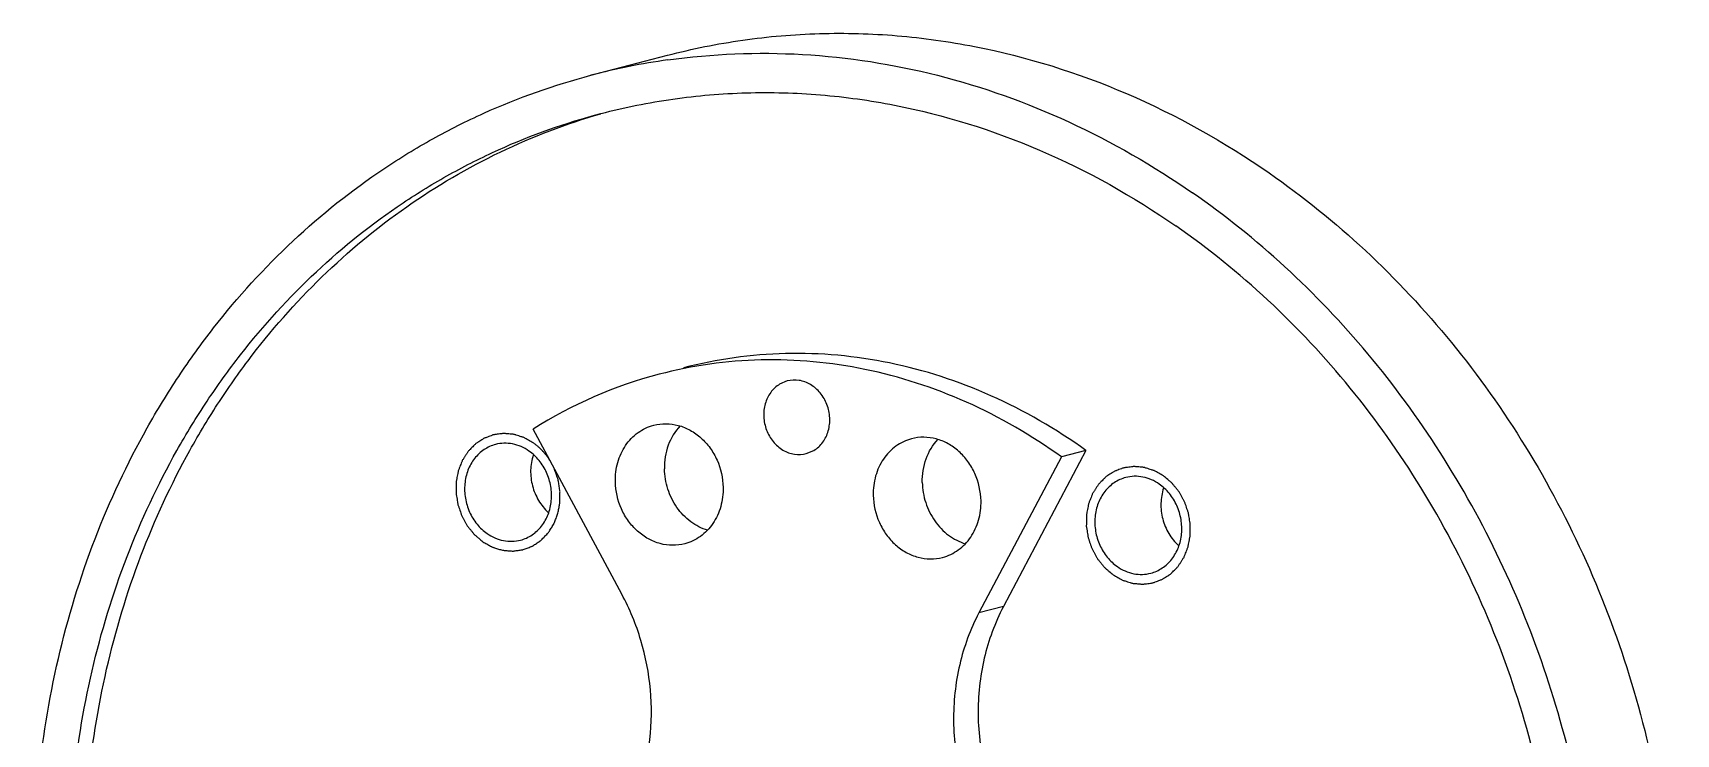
# Model space of a CAD drawing. Header units: millimetres. Extents: x 0 to 420, y 0 to 297.
# Drawn here: x 183.35 to 224.88, y 51.12 to 68.86 of the extents above; entities that cross this region are included whole.
import ezdxf

# ---------------------------------------------------------------- set-up
doc = ezdxf.new("R2010")
doc.units = ezdxf.units.MM
doc.header["$LTSCALE"] = 23.1
doc.layers.get('0').update_dxf_attribs({"linetype": 'CONTINUOUS'})
doc.layers.add('3_ALL_AXES', color=7, linetype='CONTINUOUS')
doc.layers.add('AXIS', color=7, linetype='CONTINUOUS')

msp = doc.modelspace()

# ---------------------------------------------------------------- linework, layer by layer
at = {"color": 7, "linetype": 'CONTINUOUS'}
for p, q in [((198.2335, 54.6619), (195.992, 58.8357)), ((209.9625, 58.2971), (207.8782, 54.3504)), ((209.9625, 58.2971), (209.3424, 58.1349)), ((209.3424, 58.1349), (207.258, 54.1882))]:
    msp.add_line(p, q, dxfattribs=at)
at = {"color": 9, "linetype": 'CONTINUOUS'}
msp.add_line((207.8782, 54.3504), (207.258, 54.1882), dxfattribs=at)
at = {"color": 7, "linetype": 'CONTINUOUS'}
msp.add_arc((202.0386, 49.3145), 11.279, 104.69849, 122.41803, dxfattribs=at)
for points, knots in [([(199.3849, 68.2897), (200.0113, 68.4536), (201.2861, 68.7104), (203.2336, 68.8762), (205.1994, 68.8214), (207.8303, 68.4537), (211.076, 67.4384), (213.4622, 66.1007), (214.5916, 65.3158)], [0, 0, 0, 0, 0.1216158, 0.2436126, 0.3663518, 0.4901621, 0.7416765, 1, 1, 1, 1]), ([(214.5916, 65.3158), (215.4473, 64.7211), (217.0889, 63.3924), (219.2663, 61.0598), (221.1396, 58.4168), (222.6685, 55.5204), (223.821, 52.432), (224.5729, 49.2175), (224.908, 45.945), (224.8191, 42.684), (224.3076, 39.5038), (223.3839, 36.4725), (222.28, 34.1112), (221.212, 32.363), (220.0395, 30.7329), (218.3682, 28.8955), (216.4413, 27.3597), (214.7841, 26.3456), (213.0659, 25.4809), (211.7015, 24.9975), (210.7753, 24.7552)], [0, 0, 0, 0, 0.062346, 0.125855, 0.1903556, 0.2555951, 0.3212703, 0.3870466, 0.4525822, 0.5175522, 0.5816725, 0.6447217, 0.7065614, 0.7370321, 0.7671943, 0.826602, 0.8850031, 0.9139328, 0.94272, 1, 1, 1, 1]), ([(209.9625, 58.2971), (209.2134, 58.8371), (207.6254, 59.76), (205.0384, 60.6033), (202.3833, 60.8503), (200.6355, 60.606), (199.7962, 60.3864)], [0, 0, 0, 0, 0.2588064, 0.5105951, 0.7568348, 1, 1, 1, 1]), ([(209.3424, 58.1349), (208.5933, 58.6748), (207.0055, 59.5977), (204.4186, 60.4409), (201.7638, 60.6881), (200.016, 60.4439), (199.1768, 60.2244)], [0, 0, 0, 0, 0.2588103, 0.5105953, 0.7568382, 1, 1, 1, 1]), ([(195.5244, 46.7124), (195.8812, 46.8058), (196.5789, 47.0917), (197.4863, 47.7831), (198.2128, 48.6993), (198.7211, 49.7893), (198.9873, 50.9953), (198.9992, 52.2549), (198.7575, 53.5029), (198.4331, 54.2902), (198.2335, 54.6619)], [0, 0, 0, 0, 0.1152951, 0.2324525, 0.3528602, 0.4771622, 0.6051693, 0.7359699, 0.8681268, 1, 1, 1, 1]), ([(207.258, 54.1882), (207.0409, 53.7771), (206.7118, 52.879), (206.5614, 51.442), (206.7513, 49.9862), (207.2685, 48.6112), (208.0781, 47.4101), (209.1279, 46.466), (210.3469, 45.8468), (211.2313, 45.6814), (211.666, 45.6671)], [0, 0, 0, 0, 0.1239357, 0.2516854, 0.381674, 0.5117697, 0.6398243, 0.7641703, 0.8840628, 1, 1, 1, 1]), ([(207.8782, 54.3504), (207.661, 53.9393), (207.3319, 53.0413), (207.1816, 51.6043), (207.3714, 50.1485), (207.8886, 48.7735), (208.6983, 47.5724), (209.748, 46.6283), (210.967, 46.0091), (211.8515, 45.8437), (212.2862, 45.8294)], [0, 0, 0, 0, 0.1239369, 0.2516844, 0.3816743, 0.5117698, 0.6398239, 0.7641711, 0.8840617, 1, 1, 1, 1])]:
    msp.add_open_spline(points, degree=3, knots=knots, dxfattribs=at)
at = {"color": 2, "linetype": 'CONTINUOUS'}
for points, knots in [([(195.993, 58.4929), (195.9536, 58.515), (195.8944, 58.5478), (195.8255, 58.5868), (195.7858, 58.6081), (195.757, 58.627), (195.7248, 58.6345), (195.6831, 58.6485), (195.6305, 58.6646), (195.5782, 58.6816), (195.5361, 58.694), (195.5049, 58.7065), (195.4725, 58.7069), (195.4297, 58.7117), (195.3761, 58.7161), (195.3225, 58.7215), (195.2796, 58.7246), (195.2474, 58.7302), (195.2152, 58.7233), (195.1723, 58.7185), (195.1187, 58.7108), (195.065, 58.7042), (195.0223, 58.6977), (194.9893, 58.6959), (194.9603, 58.6822), (194.9202, 58.6682), (194.8707, 58.649), (194.8207, 58.6309), (194.7812, 58.6152), (194.7503, 58.6064), (194.7244, 58.5863), (194.6881, 58.5636), (194.6434, 58.5336), (194.5982, 58.5046), (194.5628, 58.4803), (194.5344, 58.4648), (194.5128, 58.4391), (194.4816, 58.4085), (194.4435, 58.3689), (194.4048, 58.3302), (194.3746, 58.2982), (194.3499, 58.2767), (194.333, 58.2457), (194.3078, 58.2077), (194.2773, 58.1591), (194.246, 58.1111), (194.222, 58.072), (194.2014, 58.0443), (194.1909, 58.0107), (194.1733, 57.968), (194.1527, 57.9139), (194.1312, 57.8602), (194.115, 57.8168), (194.1002, 57.7854), (194.0957, 57.7495), (194.0861, 57.7033), (194.0755, 57.6449), (194.0639, 57.5868), (194.0558, 57.5401), (194.0469, 57.5056), (194.0487, 57.469), (194.0474, 57.4209), (194.0472, 57.3605), (194.046, 57.3002), (194.0462, 57.2519), (194.0434, 57.2159), (194.0518, 57.179), (194.059, 57.1301), (194.0694, 57.0689), (194.079, 57.0076), (194.0877, 56.959), (194.0915, 56.9215), (194.1057, 56.8877), (194.1209, 56.8414), (194.1413, 56.784), (194.1608, 56.7262), (194.1774, 56.6805), (194.1874, 56.6449), (194.207, 56.6143), (194.2297, 56.5716), (194.2593, 56.519), (194.2882, 56.4659), (194.3121, 56.4241), (194.3279, 56.3909), (194.3521, 56.3647), (194.3815, 56.3273), (194.4192, 56.2815), (194.4563, 56.235), (194.4868, 56.1987), (194.5075, 56.1693), (194.5362, 56.1481), (194.5716, 56.1169), (194.635, 56.0638), (194.6888, 56.0177), (194.7248, 55.9871)], [0, 0, 0, 0, 0.03125, 0.046875, 0.0546875, 0.0625, 0.0703125, 0.078125, 0.09375, 0.109375, 0.1171875, 0.125, 0.1328125, 0.140625, 0.15625, 0.171875, 0.1796875, 0.1875, 0.1953125, 0.203125, 0.21875, 0.234375, 0.2421875, 0.25, 0.2578125, 0.265625, 0.28125, 0.296875, 0.3046875, 0.3125, 0.3203125, 0.328125, 0.34375, 0.359375, 0.3671875, 0.375, 0.3828125, 0.390625, 0.40625, 0.421875, 0.4296875, 0.4375, 0.4453125, 0.453125, 0.46875, 0.484375, 0.4921875, 0.5, 0.5078125, 0.515625, 0.53125, 0.546875, 0.5546875, 0.5625, 0.5703125, 0.578125, 0.59375, 0.609375, 0.6171875, 0.625, 0.6328125, 0.640625, 0.65625, 0.671875, 0.6796875, 0.6875, 0.6953125, 0.703125, 0.71875, 0.734375, 0.7421875, 0.75, 0.7578125, 0.765625, 0.78125, 0.796875, 0.8046875, 0.8125, 0.8203125, 0.828125, 0.84375, 0.859375, 0.8671875, 0.875, 0.8828125, 0.890625, 0.90625, 0.921875, 0.9296875, 0.9375, 0.9453125, 0.953125, 0.96875, 1, 1, 1, 1]), ([(196.42, 58.0394), (196.4057, 58.0608), (196.3781, 58.1037), (196.3305, 58.1678), (196.289, 58.2208), (196.2535, 58.26), (196.2273, 58.2914), (196.2003, 58.3167), (196.1653, 58.3527), (196.1167, 58.3959), (196.0565, 58.4465), (196.014, 58.4772), (195.993, 58.4929)], [0, 0, 0, 0, 0.125, 0.25, 0.375, 0.4375, 0.5, 0.5625, 0.625, 0.75, 0.875, 1, 1, 1, 1]), ([(194.7248, 55.9871), (194.7568, 55.9692), (194.8049, 55.9424), (194.869, 55.9066), (194.909, 55.8842), (194.9411, 55.8665), (194.965, 55.8525), (194.991, 55.846), (195.0419, 55.8292), (195.1016, 55.8105), (195.1699, 55.7897), (195.2122, 55.7744), (195.2479, 55.7727), (195.2833, 55.7691), (195.3454, 55.7637), (195.4163, 55.7576), (195.4784, 55.7514), (195.5125, 55.7573), (195.5467, 55.7616), (195.5895, 55.7675), (195.6409, 55.7744), (195.6837, 55.7802), (195.7137, 55.7842), (195.7308, 55.7866), (195.7552, 55.7972), (195.7924, 55.8101), (195.8416, 55.8292), (195.8911, 55.8474), (195.9318, 55.8637), (195.9656, 55.8745), (195.9948, 55.8935), (196.0457, 55.9275), (196.1044, 55.9653), (196.1546, 56.0003), (196.1849, 56.0176), (196.2094, 56.045), (196.2414, 56.0769), (196.2791, 56.1163), (196.3172, 56.1552), (196.3483, 56.1883), (196.3747, 56.2133), (196.3926, 56.2458), (196.4279, 56.299), (196.4664, 56.3615), (196.5008, 56.4155), (196.5202, 56.4466), (196.5326, 56.4835), (196.5504, 56.5276), (196.571, 56.5814), (196.5912, 56.6351), (196.6214, 56.7058), (196.6354, 56.8016), (196.6523, 56.8866), (196.6623, 56.9435), (196.6704, 56.9812), (196.6703, 57.05), (196.6709, 57.1284), (196.6714, 57.197), (196.6713, 57.2363), (196.6728, 57.2754), (196.6627, 57.3252), (196.6499, 57.4046), (196.6382, 57.4742), (196.6275, 57.5337), (196.6239, 57.5639), (196.6133, 57.5922), (196.6, 57.6301), (196.5831, 57.6775), (196.5562, 57.7533), (196.536, 57.8102), (196.5226, 57.8481)], [0, 0, 0, 0, 0.03125, 0.046875, 0.0625, 0.0703125, 0.078125, 0.0859375, 0.09375, 0.125, 0.140625, 0.15625, 0.1640625, 0.171875, 0.1875, 0.21875, 0.234375, 0.2421875, 0.25, 0.265625, 0.28125, 0.296875, 0.3046875, 0.3085938, 0.3125, 0.328125, 0.34375, 0.359375, 0.375, 0.3828125, 0.390625, 0.40625, 0.4375, 0.453125, 0.4609375, 0.46875, 0.484375, 0.5, 0.515625, 0.53125, 0.5390625, 0.546875, 0.5625, 0.59375, 0.609375, 0.6171875, 0.625, 0.640625, 0.65625, 0.671875, 0.6875, 0.71875, 0.75, 0.7578125, 0.765625, 0.78125, 0.8125, 0.828125, 0.8359375, 0.84375, 0.859375, 0.875, 0.90625, 0.9140625, 0.921875, 0.9296875, 0.9375, 0.953125, 0.96875, 1, 1, 1, 1]), ([(211.9205, 57.6568), (211.8811, 57.6788), (211.8219, 57.7116), (211.753, 57.7507), (211.7134, 57.7719), (211.6845, 57.7908), (211.6523, 57.7984), (211.6106, 57.8124), (211.558, 57.8284), (211.5057, 57.8455), (211.4636, 57.8579), (211.4324, 57.8704), (211.4, 57.8708), (211.3572, 57.8755), (211.3036, 57.8799), (211.25, 57.8854), (211.2071, 57.8885), (211.175, 57.894), (211.1428, 57.8871), (211.0999, 57.8823), (211.0463, 57.8747), (210.9925, 57.8681), (210.9499, 57.8616), (210.9168, 57.8598), (210.8878, 57.8461), (210.8477, 57.832), (210.7982, 57.8129), (210.7482, 57.7947), (210.7088, 57.779), (210.6779, 57.7702), (210.6519, 57.7502), (210.6157, 57.7274), (210.571, 57.6975), (210.5258, 57.6685), (210.4903, 57.6442), (210.4619, 57.6286), (210.4403, 57.603), (210.4091, 57.5724), (210.371, 57.5328), (210.3323, 57.494), (210.3021, 57.462), (210.2774, 57.4405), (210.2606, 57.4096), (210.2353, 57.3716), (210.2048, 57.3229), (210.1735, 57.2749), (210.1496, 57.2359), (210.1289, 57.2081), (210.1184, 57.1746), (210.1008, 57.1319), (210.0802, 57.0777), (210.0587, 57.0241), (210.0425, 56.9806), (210.0277, 56.9492), (210.0232, 56.9134), (210.0136, 56.8671), (210.003, 56.8087), (209.9914, 56.7506), (209.9833, 56.7039), (209.9744, 56.6695), (209.9762, 56.6328), (209.9749, 56.5847), (209.9747, 56.5243), (209.9735, 56.4641), (209.9737, 56.4157), (209.971, 56.3797), (209.9793, 56.3429), (209.9865, 56.294), (209.997, 56.2328), (210.0065, 56.1715), (210.0152, 56.1228), (210.019, 56.0853), (210.0332, 56.0516), (210.0484, 56.0053), (210.0688, 55.9479), (210.0883, 55.8901), (210.105, 55.8444), (210.1149, 55.8088), (210.1345, 55.7781), (210.1572, 55.7355), (210.1868, 55.6829), (210.2157, 55.6297), (210.2397, 55.5879), (210.2554, 55.5547), (210.2796, 55.5285), (210.309, 55.4911), (210.3467, 55.4453), (210.3838, 55.3989), (210.4143, 55.3625), (210.4351, 55.3331), (210.4637, 55.3119), (210.4992, 55.2808), (210.5625, 55.2276), (210.6163, 55.1816), (210.6523, 55.151)], [0, 0, 0, 0, 0.03125, 0.046875, 0.0546875, 0.0625, 0.0703125, 0.078125, 0.09375, 0.109375, 0.1171875, 0.125, 0.1328125, 0.140625, 0.15625, 0.171875, 0.1796875, 0.1875, 0.1953125, 0.203125, 0.21875, 0.234375, 0.2421875, 0.25, 0.2578125, 0.265625, 0.28125, 0.296875, 0.3046875, 0.3125, 0.3203125, 0.328125, 0.34375, 0.359375, 0.3671875, 0.375, 0.3828125, 0.390625, 0.40625, 0.421875, 0.4296875, 0.4375, 0.4453125, 0.453125, 0.46875, 0.484375, 0.4921875, 0.5, 0.5078125, 0.515625, 0.53125, 0.546875, 0.5546875, 0.5625, 0.5703125, 0.578125, 0.59375, 0.609375, 0.6171875, 0.625, 0.6328125, 0.640625, 0.65625, 0.671875, 0.6796875, 0.6875, 0.6953125, 0.703125, 0.71875, 0.734375, 0.7421875, 0.75, 0.7578125, 0.765625, 0.78125, 0.796875, 0.8046875, 0.8125, 0.8203125, 0.828125, 0.84375, 0.859375, 0.8671875, 0.875, 0.8828125, 0.890625, 0.90625, 0.921875, 0.9296875, 0.9375, 0.9453125, 0.953125, 0.96875, 1, 1, 1, 1]), ([(210.6523, 55.151), (210.6917, 55.129), (210.7509, 55.0961), (210.8198, 55.0571), (210.8595, 55.0359), (210.8883, 55.0169), (210.9205, 55.0094), (210.9622, 54.9954), (211.0148, 54.9793), (211.0672, 54.9623), (211.1092, 54.9499), (211.1404, 54.9374), (211.1728, 54.937), (211.2156, 54.9322), (211.2693, 54.9278), (211.3228, 54.9224), (211.3657, 54.9193), (211.3979, 54.9137), (211.4301, 54.9206), (211.473, 54.9255), (211.5266, 54.9331), (211.5803, 54.9397), (211.623, 54.9462), (211.656, 54.948), (211.685, 54.9617), (211.7251, 54.9758), (211.7747, 54.9949), (211.8246, 55.013), (211.8641, 55.0287), (211.895, 55.0376), (211.9209, 55.0576), (211.9572, 55.0804), (212.0019, 55.1103), (212.0471, 55.1393), (212.0825, 55.1636), (212.1109, 55.1792), (212.1325, 55.2048), (212.1637, 55.2354), (212.2018, 55.275), (212.2405, 55.3138), (212.2707, 55.3458), (212.2954, 55.3673), (212.3123, 55.3982), (212.3375, 55.4362), (212.368, 55.4849), (212.3993, 55.5329), (212.4233, 55.5719), (212.4439, 55.5997), (212.4544, 55.6332), (212.472, 55.6759), (212.4926, 55.7301), (212.5142, 55.7837), (212.5303, 55.8272), (212.5451, 55.8585), (212.5496, 55.8944), (212.5592, 55.9407), (212.5698, 55.999), (212.5814, 56.0571), (212.5895, 56.1039), (212.5985, 56.1383), (212.5966, 56.175), (212.5979, 56.2231), (212.5982, 56.2835), (212.5993, 56.3437), (212.5991, 56.392), (212.6019, 56.428), (212.5935, 56.4649), (212.5863, 56.5138), (212.5759, 56.575), (212.5663, 56.6363), (212.5576, 56.685), (212.5538, 56.7225), (212.5397, 56.7562), (212.5244, 56.8025), (212.504, 56.8599), (212.4845, 56.9177), (212.4679, 56.9634), (212.4579, 56.999), (212.4384, 57.0297), (212.4156, 57.0723), (212.386, 57.1249), (212.3571, 57.1781), (212.3332, 57.2199), (212.3174, 57.253), (212.2932, 57.2793), (212.2639, 57.3166), (212.2261, 57.3625), (212.189, 57.4089), (212.1586, 57.4453), (212.1378, 57.4747), (212.1091, 57.4959), (212.0737, 57.527), (212.0103, 57.5802), (211.9565, 57.6262), (211.9205, 57.6568)], [0, 0, 0, 0, 0.03125, 0.046875, 0.0546875, 0.0625, 0.0703125, 0.078125, 0.09375, 0.109375, 0.1171875, 0.125, 0.1328125, 0.140625, 0.15625, 0.171875, 0.1796875, 0.1875, 0.1953125, 0.203125, 0.21875, 0.234375, 0.2421875, 0.25, 0.2578125, 0.265625, 0.28125, 0.296875, 0.3046875, 0.3125, 0.3203125, 0.328125, 0.34375, 0.359375, 0.3671875, 0.375, 0.3828125, 0.390625, 0.40625, 0.421875, 0.4296875, 0.4375, 0.4453125, 0.453125, 0.46875, 0.484375, 0.4921875, 0.5, 0.5078125, 0.515625, 0.53125, 0.546875, 0.5546875, 0.5625, 0.5703125, 0.578125, 0.59375, 0.609375, 0.6171875, 0.625, 0.6328125, 0.640625, 0.65625, 0.671875, 0.6796875, 0.6875, 0.6953125, 0.703125, 0.71875, 0.734375, 0.7421875, 0.75, 0.7578125, 0.765625, 0.78125, 0.796875, 0.8046875, 0.8125, 0.8203125, 0.828125, 0.84375, 0.859375, 0.8671875, 0.875, 0.8828125, 0.890625, 0.90625, 0.921875, 0.9296875, 0.9375, 0.9453125, 0.953125, 0.96875, 1, 1, 1, 1])]:
    msp.add_open_spline(points, degree=3, knots=knots, dxfattribs=at)
at = {"layer": '3_ALL_AXES', "color": 7, "linetype": 'CONTINUOUS'}
for p, q in [((202.4145, 60.0554), (202.2215, 59.9736)), ((202.8947, 58.2171), (203.0878, 58.2989))]:
    msp.add_line(p, q, dxfattribs=at)
for points, knots in [([(202.2215, 59.9736), (202.1345, 59.9209), (201.9777, 59.774), (201.8386, 59.4789), (201.8033, 59.1431), (201.8747, 58.8077), (202.0438, 58.5128), (202.2917, 58.2946), (202.5894, 58.1826), (202.7985, 58.192), (202.8947, 58.2171)], [0, 0, 0, 0, 0.1187104, 0.2432518, 0.3733264, 0.5060016, 0.6372431, 0.7636253, 0.8839273, 1, 1, 1, 1]), ([(203.0878, 58.2989), (203.1747, 58.3517), (203.3315, 58.4985), (203.4706, 58.7936), (203.5059, 59.1294), (203.4346, 59.4648), (203.2654, 59.7598), (203.0175, 59.9779), (202.7198, 60.0899), (202.5107, 60.0806), (202.4145, 60.0554)], [0, 0, 0, 0, 0.1187104, 0.2432518, 0.3733264, 0.5060016, 0.6372431, 0.7636253, 0.8839273, 1, 1, 1, 1]), ([(199.0402, 58.9363), (199.1403, 58.9625), (199.3501, 58.9884), (199.6669, 58.944), (199.9703, 58.8198), (200.2442, 58.6232), (200.4749, 58.3648), (200.7095, 57.9575), (200.7899, 57.6009), (200.7944, 57.3653)], [0, 0, 0, 0, 0.1154564, 0.2327689, 0.3533356, 0.4777984, 0.6059758, 0.7369335, 1, 1, 1, 1]), ([(198.0705, 57.5083), (198.0673, 57.6719), (198.1068, 57.9959), (198.305, 58.4324), (198.6237, 58.7682), (198.8989, 58.8993), (199.0402, 58.9363)], [0, 0, 0, 0, 0.2649554, 0.5196801, 0.7634314, 1, 1, 1, 1]), ([(199.707, 58.9179), (199.5756, 58.7791), (199.3676, 58.4316), (199.3069, 58.034), (199.3108, 57.8328)], [0, 0, 0, 0, 0.4871014, 1, 1, 1, 1]), ([(205.5569, 58.5942), (205.4155, 58.5572), (205.1404, 58.4261), (204.8217, 58.0903), (204.6234, 57.6538), (204.584, 57.3298), (204.5872, 57.1662)], [0, 0, 0, 0, 0.2365686, 0.4803199, 0.7350446, 1, 1, 1, 1]), ([(207.3111, 57.0232), (207.3065, 57.2588), (207.2262, 57.6154), (206.9916, 58.0227), (206.7609, 58.2811), (206.4869, 58.4777), (206.1835, 58.6019), (205.8668, 58.6463), (205.657, 58.6204), (205.5569, 58.5942)], [0, 0, 0, 0, 0.2630665, 0.3940242, 0.5222016, 0.6466644, 0.7672311, 0.8845436, 1, 1, 1, 1]), ([(205.8274, 57.4907), (205.8235, 57.6919), (205.8843, 58.0895), (206.0922, 58.437), (206.2237, 58.5758)], [0, 0, 0, 0, 0.5128986, 1, 1, 1, 1]), ([(200.4027, 56.2783), (200.2499, 56.3249), (199.953, 56.4795), (199.6036, 56.8471), (199.3729, 57.313), (199.3141, 57.6595), (199.3108, 57.8328)], [0, 0, 0, 0, 0.2375845, 0.4861496, 0.74235, 1, 1, 1, 1]), ([(199.8247, 55.9372), (199.7246, 55.911), (199.5148, 55.8852), (199.1981, 55.9296), (198.8947, 56.0538), (198.6207, 56.2503), (198.39, 56.5087), (198.1554, 56.9161), (198.0751, 57.2726), (198.0705, 57.5083)], [0, 0, 0, 0, 0.1154564, 0.2327689, 0.3533356, 0.4777984, 0.6059758, 0.7369335, 1, 1, 1, 1]), ([(200.7944, 57.3653), (200.7976, 57.2017), (200.7581, 56.8776), (200.5599, 56.4412), (200.2412, 56.1053), (199.9661, 55.9742), (199.8247, 55.9372)], [0, 0, 0, 0, 0.2649554, 0.5196801, 0.7634314, 1, 1, 1, 1]), ([(205.8274, 57.4907), (205.8308, 57.3174), (205.8896, 56.9709), (206.1203, 56.505), (206.4697, 56.1374), (206.7665, 55.9828), (206.9194, 55.9362)], [0, 0, 0, 0, 0.25765, 0.5138504, 0.7624155, 1, 1, 1, 1]), ([(204.5872, 57.1662), (204.5917, 56.9305), (204.6721, 56.574), (204.9067, 56.1666), (205.1374, 55.9082), (205.4113, 55.7117), (205.7147, 55.5875), (206.0315, 55.5431), (206.2413, 55.5689), (206.3414, 55.5951)], [0, 0, 0, 0, 0.2630665, 0.3940242, 0.5222016, 0.6466644, 0.7672311, 0.8845436, 1, 1, 1, 1]), ([(206.3414, 55.5951), (206.4827, 55.6321), (206.7579, 55.7632), (207.0766, 56.0991), (207.2748, 56.5355), (207.3143, 56.8596), (207.3111, 57.0232)], [0, 0, 0, 0, 0.2365686, 0.4803199, 0.7350446, 1, 1, 1, 1])]:
    msp.add_open_spline(points, degree=3, knots=knots, dxfattribs=at)
at = {"layer": 'AXIS', "color": 7, "linetype": 'CONTINUOUS'}
msp.add_line((197.4528, 67.7842), (199.3848, 68.2897), dxfattribs=at)
msp.add_arc((201.7703, 51.2792), 17.0603, 97.99434, 104.66002, dxfattribs=at)
for points, knots in [([(199.3976, 68.1737), (200.5213, 68.3316), (202.8224, 68.4233), (206.2607, 67.8846), (209.6007, 66.6908), (211.6722, 65.4965), (212.6597, 64.8103)], [0, 0, 0, 0, 0.2433716, 0.4901939, 0.7420882, 1, 1, 1, 1]), ([(193.6367, 27.2236), (192.781, 27.8183), (191.1394, 29.147), (188.9619, 31.4796), (187.0887, 34.1226), (185.5598, 37.019), (184.4072, 40.1073), (183.6554, 43.3219), (183.3202, 46.5943), (183.4091, 49.8553), (183.9207, 53.0354), (184.8443, 56.0667), (185.9482, 58.428), (187.0162, 60.1762), (188.1886, 61.8063), (189.8599, 63.6436), (191.7868, 65.1794), (193.4439, 66.1936), (195.1621, 67.0584), (196.5264, 67.5418), (197.4526, 67.7841)], [0, 0, 0, 0, 0.0623475, 0.125858, 0.1903579, 0.2555972, 0.3212723, 0.3870484, 0.4525838, 0.5175536, 0.5816737, 0.6447227, 0.7065623, 0.7370329, 0.767195, 0.8266026, 0.8850035, 0.9139331, 0.9427202, 1, 1, 1, 1]), ([(197.7058, 66.8167), (198.3044, 66.9733), (199.5226, 67.2188), (201.3835, 67.3772), (203.2619, 67.3249), (205.776, 66.9735), (208.8776, 66.0034), (211.1577, 64.7251), (212.2369, 63.975)], [0, 0, 0, 0, 0.1216149, 0.2436104, 0.366349, 0.4901576, 0.7416773, 1, 1, 1, 1]), ([(194.0594, 28.0588), (193.2417, 28.6271), (191.6731, 29.8968), (189.5924, 32.1257), (187.8024, 34.6512), (186.3415, 37.4189), (185.2401, 40.37), (184.5217, 43.4417), (184.2015, 46.5687), (184.2864, 49.6847), (184.7752, 52.7236), (185.6579, 55.6201), (186.7127, 57.8764), (187.7332, 59.547), (188.8535, 61.1046), (190.4506, 62.8603), (192.2918, 64.3278), (193.8753, 65.2969), (195.5171, 66.1232), (196.8208, 66.5852), (197.7058, 66.8167)], [0, 0, 0, 0, 0.0623476, 0.125858, 0.1903579, 0.2555973, 0.3212724, 0.3870485, 0.4525839, 0.5175537, 0.5816737, 0.6447228, 0.7065623, 0.7370329, 0.767195, 0.8266026, 0.8850035, 0.9139331, 0.9427202, 1, 1, 1, 1]), ([(194.441, 28.1587), (193.6308, 28.7218), (192.0757, 29.9788), (190.0101, 32.1833), (188.2293, 34.6801), (186.7707, 37.4162), (185.6643, 40.3346), (184.9332, 43.3743), (184.5925, 46.4718), (184.6497, 49.5626), (185.1038, 52.5822), (185.9458, 55.4672), (186.9625, 57.721), (187.9508, 59.3949), (189.0385, 60.9593), (190.5937, 62.7302), (192.744, 64.5144), (195.1243, 65.9096), (196.8354, 66.5613), (197.7072, 66.8121)], [0, 0, 0, 0, 0.0622977, 0.1257481, 0.1901823, 0.2553563, 0.3209733, 0.3867056, 0.4522175, 0.5171885, 0.5813364, 0.6444385, 0.7063512, 0.7368628, 0.7670674, 0.8265584, 0.8850269, 0.9427299, 1, 1, 1, 1]), ([(210.7727, 24.8793), (211.6277, 25.2158), (213.2946, 26.0326), (215.5828, 27.6465), (217.6249, 29.6215), (219.3803, 31.9173), (220.8154, 34.4882), (221.9031, 37.2833), (222.6227, 40.2479), (222.9609, 43.324), (222.9116, 46.4519), (222.4759, 49.5707), (221.6626, 52.6199), (220.4872, 55.5403), (218.9727, 58.2749), (217.148, 60.7707), (215.0489, 62.9785), (213.4773, 64.2421), (212.6597, 64.8103)], [0, 0, 0, 0, 0.0572881, 0.1151703, 0.1739222, 0.2337413, 0.2947337, 0.3569102, 0.4201914, 0.4844174, 0.549363, 0.6147547, 0.6802901, 0.7456575, 0.8105559, 0.8747152, 0.9379141, 1, 1, 1, 1]), ([(208.5905, 25.2172), (209.4755, 25.4487), (210.7792, 25.9106), (212.4211, 26.737), (214.0045, 27.706), (215.8458, 29.1736), (217.4428, 30.9293), (218.5632, 32.4869), (219.5837, 34.1574), (220.6385, 36.4137), (221.5211, 39.3103), (222.0099, 42.3491), (222.0949, 45.4652), (221.7746, 48.5922), (221.0562, 51.6639), (219.9548, 54.6149), (218.4939, 57.3826), (216.7039, 59.9082), (214.6233, 62.1371), (213.0546, 63.4068), (212.2369, 63.975)], [0, 0, 0, 0, 0.0572798, 0.0860669, 0.1149965, 0.1733974, 0.232805, 0.2629671, 0.2934377, 0.3552772, 0.4183263, 0.4824463, 0.5474161, 0.6129515, 0.6787276, 0.7444027, 0.8096421, 0.874142, 0.9376524, 1, 1, 1, 1]), ([(195.0426, 58.4494), (194.9397, 58.4224), (194.7391, 58.3314), (194.4965, 58.1016), (194.3293, 57.7996), (194.2503, 57.452), (194.2646, 57.0878), (194.3707, 56.7365), (194.5595, 56.4272), (194.7347, 56.2625), (194.8305, 56.196)], [0, 0, 0, 0, 0.1148457, 0.2325892, 0.3550066, 0.4822125, 0.6127852, 0.7443172, 0.8741085, 1, 1, 1, 1]), ([(195.8873, 58.2841), (195.7641, 58.3697), (195.5525, 58.4632), (195.257, 58.4881), (195.1122, 58.4676), (195.0426, 58.4494)], [0, 0, 0, 0, 0.5089312, 0.7559178, 1, 1, 1, 1]), ([(195.6752, 56.0307), (195.7781, 56.0576), (195.9787, 56.1486), (196.2213, 56.3784), (196.3885, 56.6805), (196.4675, 57.028), (196.4532, 57.3923), (196.3471, 57.7435), (196.1583, 58.0529), (195.9831, 58.2176), (195.8873, 58.2841)], [0, 0, 0, 0, 0.1148457, 0.2325892, 0.3550066, 0.4822125, 0.6127852, 0.7443172, 0.8741085, 1, 1, 1, 1]), ([(195.9968, 58.1817), (195.9557, 58.0585), (195.9113, 57.7949), (195.9507, 57.4632), (196.0362, 57.2101), (196.1546, 56.9744), (196.2802, 56.8187), (196.3764, 56.7314)], [0, 0, 0, 0, 0.2468583, 0.4996456, 0.6267515, 0.7530474, 1, 1, 1, 1]), ([(210.9701, 57.6132), (210.8672, 57.5863), (210.6666, 57.4953), (210.424, 57.2655), (210.2568, 56.9635), (210.1778, 56.6159), (210.1921, 56.2516), (210.2982, 55.9004), (210.487, 55.591), (210.6623, 55.4264), (210.758, 55.3598)], [0, 0, 0, 0, 0.1148457, 0.2325892, 0.3550066, 0.4822125, 0.6127852, 0.7443172, 0.8741085, 1, 1, 1, 1]), ([(211.8148, 57.448), (211.6917, 57.5336), (211.48, 57.627), (211.1845, 57.6519), (211.0397, 57.6314), (210.9701, 57.6132)], [0, 0, 0, 0, 0.5089312, 0.7559178, 1, 1, 1, 1]), ([(211.6027, 55.1946), (211.7056, 55.2215), (211.9062, 55.3125), (212.1488, 55.5423), (212.316, 55.8443), (212.395, 56.1919), (212.3807, 56.5562), (212.2746, 56.9074), (212.0858, 57.2168), (211.9106, 57.3814), (211.8148, 57.448)], [0, 0, 0, 0, 0.1148457, 0.2325892, 0.3550066, 0.4822125, 0.6127852, 0.7443172, 0.8741085, 1, 1, 1, 1]), ([(211.9243, 57.3455), (211.8833, 57.2224), (211.8388, 56.9588), (211.8782, 56.627), (211.9637, 56.374), (212.0821, 56.1383), (212.2077, 55.9826), (212.3039, 55.8952)], [0, 0, 0, 0, 0.2468583, 0.4996456, 0.6267515, 0.7530474, 1, 1, 1, 1]), ([(194.8305, 56.196), (194.9537, 56.1104), (195.1653, 56.0169), (195.4608, 55.992), (195.6056, 56.0125), (195.6752, 56.0307)], [0, 0, 0, 0, 0.5089312, 0.7559178, 1, 1, 1, 1]), ([(210.758, 55.3598), (210.8812, 55.2742), (211.0928, 55.1808), (211.3883, 55.1559), (211.5331, 55.1764), (211.6027, 55.1946)], [0, 0, 0, 0, 0.5089312, 0.7559178, 1, 1, 1, 1])]:
    msp.add_open_spline(points, degree=3, knots=knots, dxfattribs=at)

doc.saveas('drawing.dxf')
